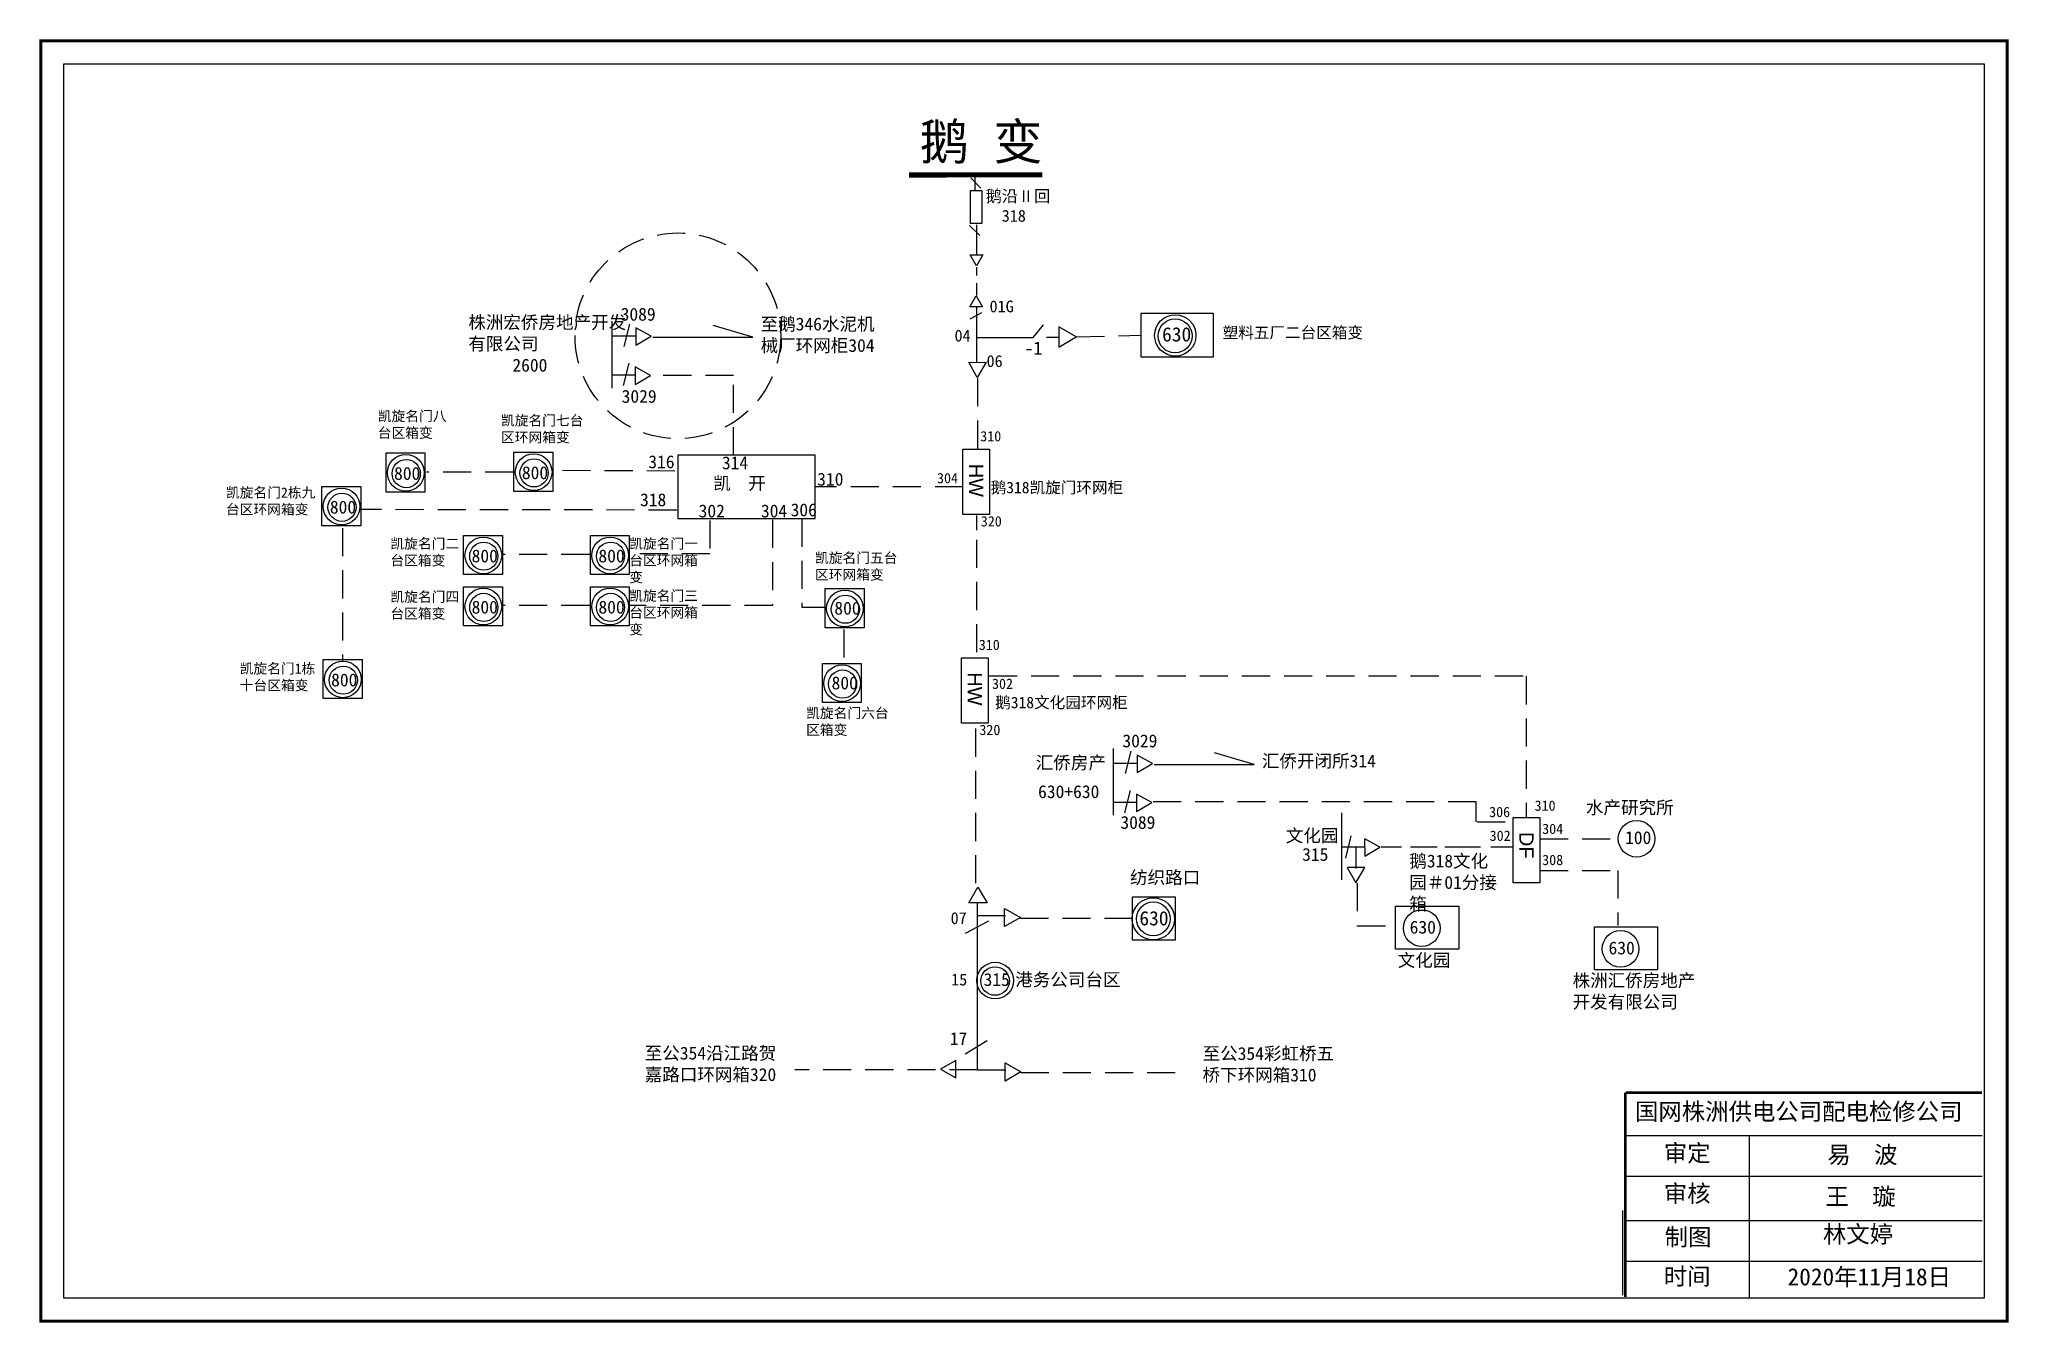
# Model space of a CAD drawing. Extents: x -1 to 344, y 0 to 224.
import ezdxf

# ---------------------------------------------------------------- set-up
doc = ezdxf.new("R2010")
doc.units = 0
doc.header["$LTSCALE"] = 0.774411
doc.linetypes.add('ACAD_ISO02W100', pattern=[15, 12, -3])
doc.linetypes.add('DASHED2', pattern=[9.525, 6.35, -3.175])
doc.layers.get('0').update_dxf_attribs({"linetype": 'CONTINUOUS'})
doc.layers.add('LAYER1', color=5, linetype='ACAD_ISO02W100')
doc.layers.add('Layer2', color=1, linetype='CONTINUOUS')
doc.styles.add('SimSun_txtstyle_2.50_0_0', font='', dxfattribs={"height": 2.5})
doc.styles.get("Standard").update_dxf_attribs({"font": 'simkai_0.ttf', "height": 2.5})
doc.styles.add('字体', font='', dxfattribs={"height": 2.5})
doc.styles.get('SimSun_txtstyle_2.50_0_0').set_extended_font_data('SimSun')
doc.styles.get('字体').set_extended_font_data('SimSun')

msp = doc.modelspace()

# ---------------------------------------------------------------- linework, layer by layer
at = {"linetype": 'Continuous'}
for p, q in [((164.21, 198.05), (162.43, 199.83)), ((164.02, 189.74), (162.23, 191.52)), ((164.32, 176.22), (162.27, 175.11)), ((106.52, 172.12), (103.86, 173.59)), ((124.32, 171.94), (117.35, 173.98)), ((173.36, 171.88), (175.14, 174.1)), ((103.86, 170.54), (106.52, 172.12)), ((106.8, 171.94), (124.32, 171.94)), ((163.48, 171.88), (173.36, 171.88)), ((175.67, 171.96), (177.81, 171.96)), ((106.39, 165.28), (103.72, 166.75)), ((163.55, 164.9), (162.08, 167.57)), ((162.13, 167.53), (165.12, 167.57)), ((165.12, 167.57), (163.55, 164.9)), ((103.72, 163.7), (106.39, 165.28)), ((194.22, 97.4), (191.56, 98.87)), ((191.56, 95.82), (194.22, 97.4)), ((194.5, 97.22), (212.02, 97.22)), ((212.02, 97.22), (205.04, 99.26)), ((194.08, 90.56), (191.42, 92.03)), ((191.42, 88.99), (194.08, 90.56)), ((233.99, 82.75), (231.33, 84.22)), ((231.33, 81.18), (233.99, 82.75)), ((237.8, 82.76), (234.16, 82.76)), ((244.03, 82.76), (239.36, 82.76)), ((251.57, 82.76), (245.33, 82.76)), ((257.28, 82.76), (253.39, 82.76)), ((228.29, 79.19), (229.78, 76.53)), ((231.34, 79.2), (228.3, 79.19)), ((163.54, 73.02), (163.54, 43.97)), ((163.54, 70.81), (168.49, 70.81)), ((159.8, 45.42), (157.14, 43.94)), ((159.81, 42.38), (159.81, 45.42)), ((163.61, 43.81), (168.57, 43.81)), ((276.96, 32.31), (339.32, 32.31)), ((298.61, 32.3), (298.61, 3.97)), ((276.96, 25.2), (339.32, 25.2)), ((276.42, 19.22), (276.42, 4.37)), ((276.96, 17.45), (339.32, 17.45)), ((276.96, 10.35), (339.32, 10.35))]:
    msp.add_line(p, q, dxfattribs=at)
at = {"linetype": 'ACAD_ISO02W100'}
msp.add_line((163.19, 197.61), (163.19, 200.39), dxfattribs=at)
for p, q in [((163.41, 191.62), (163.41, 186.34)), ((163.44, 184.42), (162.33, 186.36)), ((162.33, 186.36), (164.56, 186.35)), ((164.56, 186.35), (163.44, 184.42)), ((163.41, 184.2), (163.41, 182.76)), ((162.27, 177.28), (163.39, 179.21)), ((163.39, 179.21), (164.5, 177.27)), ((163.41, 181.39), (163.41, 179.25)), ((164.5, 177.27), (162.27, 177.28)), ((163.44, 177.25), (163.41, 167.59)), ((163.41, 140.79), (163.41, 138.2))]:
    msp.add_line(p, q)
at = {"color": 0, "linetype": 'Continuous'}
for p, q in [((99.66, 174.74), (99.66, 163.05)), ((101.82, 170.35), (102.79, 174.23)), ((103.85, 173.58), (103.86, 170.54)), ((103.89, 172.14), (99.79, 172.14)), ((101.69, 163.51), (102.66, 167.4)), ((103.71, 166.75), (103.72, 163.7)), ((103.76, 165.3), (99.66, 165.3)), ((187.36, 100.02), (187.36, 88.33)), ((191.59, 97.42), (187.49, 97.42)), ((189.52, 95.63), (190.49, 99.52)), ((191.55, 98.87), (191.56, 95.82)), ((191.45, 90.58), (187.35, 90.58)), ((189.38, 88.79), (190.36, 92.68)), ((191.41, 92.03), (191.42, 88.99)), ((227.26, 88.76), (227.26, 77.07)), ((231.36, 82.77), (227.26, 82.77)), ((228.01, 80.83), (228.98, 84.72)), ((229.78, 82.77), (229.78, 79.01)), ((231.32, 84.22), (231.33, 81.18)), ((229.78, 76.53), (231.34, 79.2)), ((157.14, 43.94), (159.81, 42.38))]:
    msp.add_line(p, q, dxfattribs=at)
at = {"linetype": 'DASHED2'}
for p, q in [((180.89, 172.01), (192.22, 172.33)), ((120.92, 165.26), (106.46, 165.26)), ((120.92, 151.33), (120.92, 165.26)), ((82.4, 148.33), (67.22, 148.33)), ((110.66, 148.55), (89.32, 148.64)), ((161.09, 145.77), (135.27, 145.77)), ((110.98, 141.72), (55.76, 141.81)), ((52.53, 138.56), (52.53, 115.2)), ((116.8, 139.9), (116.8, 134.08)), ((127.75, 140.01), (127.75, 125)), ((163.41, 136.52), (163.41, 115.83)), ((95.71, 133.95), (80.53, 133.95)), ((116.8, 134.08), (102.7, 134.08)), ((95.71, 125), (80.53, 125)), ((127.75, 125), (102.7, 125)), ((140.24, 120.83), (140.24, 115.01)), ((165.6, 112.72), (259.23, 112.72)), ((163.32, 76.44), (163.32, 104.33)), ((194.33, 90.76), (250.79, 90.76)), ((250.79, 90.74), (250.79, 87.19)), ((250.98, 87.19), (257.27, 87.19)), ((261.98, 78.69), (275.59, 78.69)), ((275.59, 78.69), (275.59, 69.08)), ((171.08, 70.34), (190.48, 70.34)), ((163.65, 43.78), (131.63, 43.78)), ((171.16, 43.34), (199.06, 43.34))]:
    msp.add_line(p, q, dxfattribs=at)
at = {"color": 0, "linetype": 'DASHED2'}
for p, q in [((132.9, 140.23), (132.9, 124.75)), ((132.9, 124.75), (137.08, 124.75)), ((259.6, 112.64), (259.6, 87.99)), ((261.99, 84.24), (275.67, 84.24)), ((230.03, 76.45), (230.03, 68.97)), ((165.54, 69.8), (161.47, 67.67)), ((230.03, 68.97), (236.72, 68.97)), ((165.31, 48.87), (161.47, 46.54))]:
    msp.add_line(p, q, dxfattribs=at)
at = {"linetype": 'Continuous', "const_width": 0.5}
msp.add_lwpolyline([(-0.25, 223.8), (343.72, 223.8), (343.72, -0.16), (-0.25, -0.16)], close=True, dxfattribs=at)
at = {"linetype": 'Continuous'}
for points in [[(3.79, 219.76), (339.68, 219.76), (339.68, 3.89), (3.79, 3.89)], [(161.03, 152.36), (165.71, 152.36), (165.71, 140.94), (161.03, 140.94)], [(160.78, 115.87), (165.46, 115.87), (165.46, 104.45), (160.78, 104.45)], [(257.28, 87.95), (261.96, 87.95), (261.96, 76.53), (257.28, 76.53)]]:
    msp.add_lwpolyline(points, close=True, dxfattribs=at)
for points, const_width in [([(174.97, 200.36), (151.62, 200.34)], 0.9), ([(276.92, 39.81), (276.92, 4.08)], 0.5), ([(276.96, 39.81), (339.32, 39.81)], 0.5)]:
    msp.add_lwpolyline(points, dxfattribs=dict(at, const_width=const_width))
at = {"linetype": 'ACAD_ISO02W100'}
msp.add_lwpolyline([(164.38, 191.85), (162.39, 191.85), (162.39, 197.61), (164.38, 197.61)], close=True, dxfattribs=at)
at = {"color": 7}
msp.add_lwpolyline([(192.22, 176.18), (204.81, 176.18), (204.81, 168.48), (192.22, 168.48)], close=True, dxfattribs=at)
for points in [[(180.89, 172.01), (177.82, 173.79), (177.82, 170.24)], [(163.67, 75.78), (165.27, 73.02), (162.08, 73.02)], [(190.72, 74.04), (198.19, 74.04), (198.19, 66.46), (190.72, 66.46)], [(171.1, 70.44), (168.34, 68.85), (168.34, 72.04)], [(171.18, 43.44), (168.42, 41.84), (168.42, 45.04)]]:
    msp.add_lwpolyline(points, close=True)
at = {"color": 0, "linetype": 'Continuous'}
for points in [[(60.15, 151.72), (66.95, 151.72), (66.95, 144.87), (60.15, 144.87)], [(82.51, 151.83), (89.31, 151.83), (89.31, 144.99), (82.51, 144.99)], [(135.19, 151.32), (111.17, 151.32), (111.17, 140.23), (135.19, 140.23)], [(48.91, 145.83), (55.71, 145.83), (55.71, 138.98), (48.91, 138.98)], [(73.71, 137.27), (80.51, 137.27), (80.51, 130.43), (73.71, 130.43)], [(95.89, 137.27), (102.69, 137.27), (102.69, 130.43), (95.89, 130.43)], [(73.71, 128.32), (80.51, 128.32), (80.51, 121.48), (73.71, 121.48)], [(95.89, 128.32), (102.69, 128.32), (102.69, 121.48), (95.89, 121.48)], [(136.96, 127.99), (143.76, 127.99), (143.76, 121.14), (136.96, 121.14)], [(49.14, 115.58), (55.94, 115.58), (55.94, 108.74), (49.14, 108.74)], [(136.48, 114.91), (143.27, 114.91), (143.27, 108.07), (136.48, 108.07)], [(236.71, 72.44), (247.79, 72.44), (247.79, 64.91), (236.71, 64.91)], [(271.51, 68.81), (282.58, 68.81), (282.58, 61.28), (271.51, 61.28)]]:
    msp.add_lwpolyline(points, close=True, dxfattribs=at)
at = {"color": 1, "linetype": 'DASHED2'}
msp.add_circle((111.19, 172.2), 17.99, dxfattribs=at)
for centre, radius in [((198.2, 172.27), 3.62), ((198.16, 172.18), 2.97)]:
    msp.add_circle(centre, radius)
at = {"linetype": 'Continuous'}
for centre, radius in [((85.96, 148.36), 3.21), ((63.6, 148.24), 3.21), ((52.36, 142.35), 3.21), ((77.16, 133.8), 3.21), ((99.34, 133.8), 3.21), ((77.16, 124.85), 3.21), ((99.34, 124.85), 3.21), ((52.59, 112.11), 3.21), ((278.9, 84.23), 3.21), ((194.36, 70.22), 3.7), ((194.36, 70.22), 2.95), ((166.69, 59.41), 3.21)]:
    msp.add_circle(centre, radius, dxfattribs=at)
at = {"color": 0, "linetype": 'Continuous'}
for centre, radius in [((63.67, 148.1), 2.46), ((86.03, 148.22), 2.46), ((52.43, 142.21), 2.46), ((77.23, 133.66), 2.46), ((99.41, 133.66), 2.46), ((140.41, 124.51), 3.21), ((77.23, 124.7), 2.46), ((99.41, 124.7), 2.46), ((140.48, 124.37), 2.46), ((52.66, 111.97), 2.46), ((139.93, 111.43), 3.21), ((140, 111.29), 2.46), ((241.31, 68.6), 3.21), ((276.1, 64.97), 3.21), ((166.68, 59.34), 2.5)]:
    msp.add_circle(centre, radius, dxfattribs=at)
at = {"layer": 'LAYER1', "color": 7, "linetype": 'DASHED2'}
msp.add_line((163.59, 164.79), (163.59, 152.33), dxfattribs=at)

# ---------------------------------------------------------------- texts
for s, height, p in [('04', 2.07, (159.58, 171.2)), ('06', 2.07, (165.19, 166.75)), ('-1', 2.3, (171.82, 168.89))]:
    msp.add_text(s, height=height).set_placement(p)
at = {"color": 0}
for s, p in [('07', (158.9, 69.31)), ('15', (158.99, 58.57))]:
    msp.add_text(s, height=2.07, dxfattribs=at).set_placement(p)
at = {"linetype": 'Continuous', "attachment_point": 1, "style": '字体'}
for s, insert, char_height, width in [('鹅 变', (153.5, 209.32), 6.3, 33.3827), ('{\\H0.8889x;塑料五厂二台区箱变}', (206.49, 173.77), 2.25, 30.4758), ('{\\H0.8x;310}', (164.08, 155.54), 2.25, 30.4758), ('{\\H0.8x;304}', (156.52, 148.21), 2.25, 30.4758), ('{\\H0.8889x;鹅318凯旋门环网柜}', (165.9, 146.67), 2.25, 30.4758), ('{\\H0.8x;320}', (164.18, 140.66), 2.25, 30.4758), ('{\\H0.8x;310}', (163.83, 119.05), 2.25, 30.4758), ('{\\H0.8x;302}', (166.14, 112.24), 2.25, 30.4758), ('{\\H0.8889x;鹅318文化园环网柜}', (166.69, 109.06), 2.25, 30.4758), ('{\\H0.8x;320}', (163.93, 104.17), 2.25, 30.4758), ('{\\H0.8x;306}', (253.1, 89.81), 2.25, 30.4758), ('{\\H0.8x;310}', (261.05, 90.92), 2.25, 30.4758), ('水产研究所', (270.03, 90.82), 2.25, 21.9642), ('{\\H0.8x;304}', (262.38, 86.86), 2.25, 30.4758), ('{\\H0.8x;302}', (253.19, 85.66), 2.25, 30.4758), ('鹅318文化园＃01分接箱', (239.13, 81.46), 2.25, 16.1346), ('{\\H0.8x;308}', (262.38, 81.42), 2.25, 30.4758), ('纺织路口', (190.29, 78.59), 2.25, 16.042), ('国网株洲供电公司配电检修公司', (278.62, 38.01), 3, 82.0179), ('审定', (283.66, 30.75), 3, 23.4615), ('易  波', (312.27, 30.46), 3, 23.4615), ('审核', (283.66, 23.68), 3, 23.4615), ('王  璇', (311.95, 23.15), 3, 33.0539), ('制图', (283.82, 16.06), 3, 23.4615), ('林文婷', (311.49, 16.56), 3, 34.1047), ('时间', (283.66, 9.18), 3, 23.4615), ('2020年11月18日', (305.3, 9.1), 3, 29.0947)]:
    msp.add_mtext(s, dxfattribs=dict(at, insert=insert, char_height=char_height, width=width))
at = {"color": 0, "linetype": 'Continuous', "insert": (165.03, 197.68), "char_height": 2.07, "width": 11.9366, "attachment_point": 1}
msp.add_mtext('{\\fSimSun|b0|i0|c134|p2;鹅沿Ⅱ回\\P  318}', dxfattribs=at)
at = {"color": 7, "char_height": 2.25, "attachment_point": 1, "style": '字体'}
for s, insert, width in [('株洲宏侨房地产开发有限公司', (74.53, 175.69), 28.4667), ('3089', (101.18, 177.1), 28.4667), ('3029', (101.35, 162.74), 28.4667), ('316', (106.01, 151.29), 28.4667), ('314', (118.89, 151.11), 28.4667), ('310', (135.56, 148.24), 28.4667), ('318', (104.57, 144.65), 28.4667), ('302', (114.82, 142.69), 28.4667), ('304', (125.72, 142.69), 28.4667), ('306', (130.91, 142.88), 28.4667), ('3029', (188.95, 102.47), 28.4667), ('汇侨房产', (173.8, 98.66), 28.4667), ('3089', (188.6, 88.21), 28.4667), ('文化园', (217.53, 85.9), 16.7232), ('港务公司台区', (170.21, 60.72), 22.443), ('至公354彩虹桥五桥下环网箱310', (202.97, 47.78), 24.8729)]:
    msp.add_mtext(s, dxfattribs=dict(at, insert=insert, width=width))
at = {"char_height": 2.25, "attachment_point": 1, "style": '字体'}
for s, insert, width in [('至鹅346水泥机械厂环网柜304', (125.66, 175.39), 22.5267), ('凯  开 ', (117.36, 147.54), 28.4667), ('汇侨开闭所314', (213.35, 98.96), 28.4667), ('{\\fSimSun|b0|i0|c134|p2;至公354沿江路贺嘉路口环网箱320}', (105.39, 47.85), 24.8729)]:
    msp.add_mtext(s, dxfattribs=dict(at, insert=insert, width=width))
at = {"insert": (165.71, 178.38), "char_height": 2.07, "width": 14.5044, "attachment_point": 1}
msp.add_mtext('01G', dxfattribs=at)
at = {"color": 7, "char_height": 2.25, "width": 7.3894, "attachment_point": 1}
for s, insert in [('2600', (82.24, 168.19)), ('800', (61.54, 149.26)), ('800', (83.9, 149.38)), ('800', (50.31, 143.37)), ('800', (75.11, 134.82)), ('800', (97.29, 134.82)), ('800', (75.11, 125.87)), ('800', (97.29, 125.87)), ('800', (50.53, 113.13)), ('630+630', (174.2, 93.59)), ('100', (276.88, 85.55)), ('315', (220.39, 82.61)), ('315', (164.67, 60.73))]:
    msp.add_mtext(s, dxfattribs=dict(at, insert=insert))
at = {"color": 7, "linetype": 'Continuous', "attachment_point": 1, "style": '字体'}
for s, insert, char_height, width in [('{\\fSimSun|b0|i0|c134|p2;凯旋名门八台区箱变}', (58.69, 159.05), 1.7635, 12.3388), ('凯旋名门七台区环网箱变', (80.24, 158.28), 1.7635, 14.7308), ('凯旋名门2栋九台区环网箱变', (32.14, 145.67), 1.7635, 16.7), ('凯旋名门二台区箱变', (60.9, 136.74), 1.764, 12.3388), ('凯旋名门一台区环网箱变', (102.68, 136.74), 1.7635, 14.2561), ('凯旋名门四台区箱变', (60.9, 127.44), 1.764, 12.3388), ('凯旋名门三台区环网箱变', (102.68, 127.62), 1.7635, 14.2561), ('凯旋名门1栋十台区箱变', (34.54, 114.89), 1.7635, 13.7991)]:
    msp.add_mtext(s, dxfattribs=dict(at, insert=insert, char_height=char_height, width=width))
at = {"linetype": 'Continuous', "char_height": 2.25, "width": 30.4758, "attachment_point": 1, "rotation": 270, "style": '字体'}
for s, insert in [('{\\fArial|b0|i0|c0|p32;\\H1.111x;HW}', (164.63, 149.83)), ('{\\fArial|b0|i0|c0|p32;\\H1.111x;HW}', (164.38, 113.34)), ('{\\fArial|b0|i0|c0|p32;\\H1.111x;DF}', (260.88, 85.42))]:
    msp.add_mtext(s, dxfattribs=dict(at, insert=insert))
at = {"color": 0, "linetype": 'Continuous', "char_height": 1.7635, "width": 15.3521, "attachment_point": 1, "style": '字体'}
for s, insert in [('凯旋名门五台区环网箱变', (135.18, 134.25)), ('{\\fSimSun|b0|i0|c134|p2;凯旋名门六台区箱变}', (133.63, 107.1))]:
    msp.add_mtext(s, dxfattribs=dict(at, insert=insert))
at = {"color": 0, "char_height": 2.25, "attachment_point": 1}
for s, insert, width in [('800', (138.56, 125.69), 7.3894), ('800', (138.08, 112.61), 7.3894), ('630', (239.2, 69.88), 7.3894), ('630', (273.99, 66.25), 7.3894), ('17', (158.76, 50.38), 6.718)]:
    msp.add_mtext(s, dxfattribs=dict(at, insert=insert, width=width))
at = {"linetype": 'DASHED2', "insert": (191.92, 71.57), "char_height": 2.5, "width": 6.5053, "attachment_point": 1, "style": '字体'}
msp.add_mtext('630', dxfattribs=at)
at = {"color": 0, "char_height": 2.25, "attachment_point": 1, "style": '字体'}
for s, insert, width in [('文化园', (237.11, 64.1), 16.7232), ('株洲汇侨房地产开发有限公司', (267.7, 60.56), 22.6756)]:
    msp.add_mtext(s, dxfattribs=dict(at, insert=insert, width=width))
at = {"layer": 'Layer2', "color": 7, "linetype": 'Continuous', "insert": (195.89, 173.71), "char_height": 2.5, "width": 3.9816, "attachment_point": 1, "style": 'SimSun_txtstyle_2.50_0_0'}
msp.add_mtext('{\\fSimSun|b0|i0|c134|p2;630}', dxfattribs=at)

doc.saveas('drawing.dxf')
